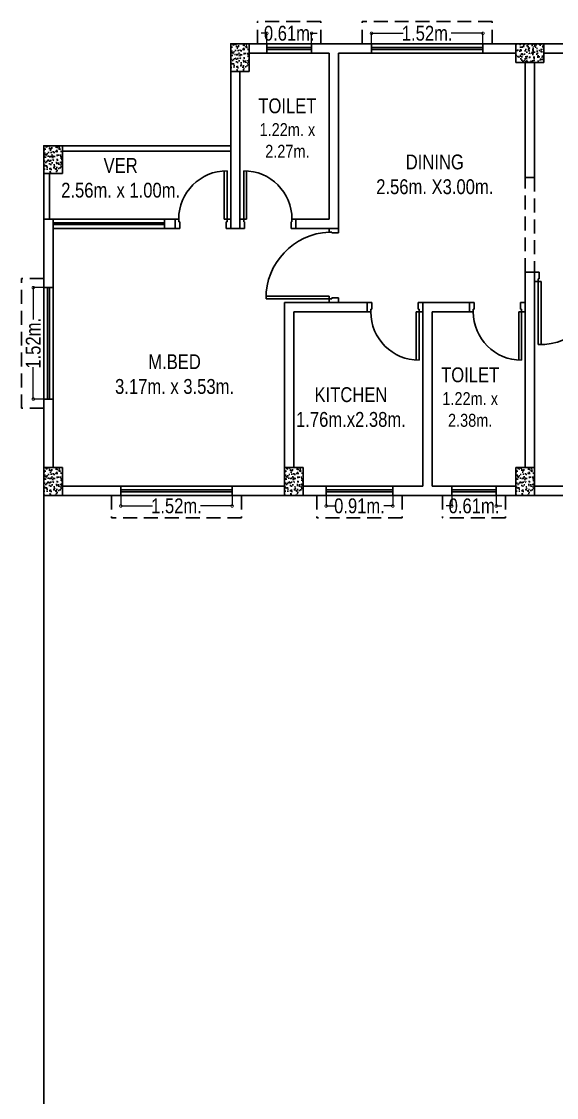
# Model space of a CAD drawing. Header units: inches. Extents: x -3410734 to 406749, y -209950 to -6742.
# Drawn here: x -3407850 to -3407562, y -80076 to -79496 of the extents above; entities that cross this region are included whole.
import ezdxf

# ---------------------------------------------------------------- set-up
doc = ezdxf.new("R2010")
doc.units = ezdxf.units.IN
doc.header["$LTSCALE"] = 30
doc.header["$MEASUREMENT"] = 0
doc.header["$PDMODE"] = 3
doc.linetypes.add('HIDDEN', pattern=[0.375, 0.25, -0.125])
doc.linetypes.add('HIDDEN2', pattern=[0.1875, 0.125, -0.0625])
doc.layers.get('Defpoints').update_dxf_attribs({"lineweight": 30})
for name, color, linetype, lineweight in [('column', 1, 'Continuous', 30), ('DIM', 136, 'Continuous', 30), ('DOOR', 30, 'Continuous', 30), ('hash', 251, 'Continuous', 30), ('LINE', 243, 'Continuous', 30), ('Rail', 30, 'Continuous', 30), ('TEXT', 7, 'Continuous', 30), ('WALL', 7, 'Continuous', 30), ('WINDOW', 5, 'Continuous', 30)]:
    doc.layers.add(name, color=color, linetype=linetype, lineweight=lineweight)
doc.styles.add('style H', font='arial.ttf', dxfattribs={"width": 0.8, "height": 8})
doc.styles.add('styleM', font='arial.ttf', dxfattribs={"width": 0.8, "height": 8})
doc.dimstyles.new('Copy(3) of DIT-3', dxfattribs={"dimtxt": 8, "dimasz": 3, "dimexe": 0.18, "dimexo": 0.0625, "dimgap": 0.09, "dimtad": 0, "dimtoh": 1, "dimlfac": 0.0254, "dimzin": 0, "dimdsep": 46, "dimtxsty": 'style H', "dimblk": 'DOTSMALL', "dimcen": 3, "dimclrd": 36, "dimclre": 32, "dimclrt": 26, "dimadec": 0, "dimazin": 0, "dimtfac": 1, "dimtix": 1, "dimtofl": 0, "dimtmove": 0, "dimatfit": 3, "dimldrblk": 'DOTSMALL', "dimfxl": 0.18, "dimtolj": 1, "dimtzin": 0, "dimlwd": 15, "dimlwe": 15, "dimarcsym": 0})

# ---------------------------------------------------------------- blocks, each defined once
blk = doc.blocks.new('A$C71373806')
at = {"layer": 'DOOR'}
for p, q in [((2, 5), (2, 31)), ((3.5, 5), (3.5, 30.96)), ((0, 5), (0, 0)), ((0, 5), (2, 5)), ((0, 0), (2.5, 0)), ((2, 5), (2, 3.5)), ((2, 5), (3.5, 5)), ((2, 3.5), (2.5, 3.5)), ((2.5, 3.5), (2.5, 0)), ((27.5, 3.5), (27.5, 0)), ((28, 3.5), (27.5, 3.5)), ((30, 0), (27.5, 0)), ((28, 5), (28, 3.5)), ((30, 5), (28, 5)), ((30, 5), (30, 0))]:
    blk.add_line(p, q, dxfattribs=at)
blk.add_arc((2, 5), 26, 0, 90, dxfattribs=at)
blk = doc.blocks.new('d40')
at = {"layer": 'DOOR'}
for p, q in [((-4869.05, 6684.72), (-4874.05, 6684.72)), ((-4874.05, 6684.72), (-4874.05, 6682.22)), ((-4870.55, 6682.22), (-4874.05, 6682.22)), ((-4869.05, 6682.72), (-4870.55, 6682.72)), ((-4870.55, 6682.72), (-4870.55, 6682.22)), ((-4869.05, 6684.72), (-4869.05, 6682.72)), ((-4874.05, 6644.72), (-4874.05, 6647.22)), ((-4870.55, 6647.22), (-4874.05, 6647.22)), ((-4870.55, 6646.72), (-4870.55, 6647.22)), ((-4869.05, 6646.72), (-4870.55, 6646.72)), ((-4869.05, 6648.22), (-4835.07, 6648.22)), ((-4869.05, 6646.72), (-4869.05, 6648.22)), ((-4869.05, 6646.72), (-4835.06, 6646.72)), ((-4869.05, 6644.72), (-4869.05, 6646.72)), ((-4869.05, 6644.72), (-4874.05, 6644.72))]:
    blk.add_line(p, q, dxfattribs=at)
blk.add_arc((-4870.61, 6647.19), 35.56, 359.23662, 87.48431, dxfattribs=at)
at = {"layer": 'WALL'}
blk.add_line((-4869.05, 6684.72), (-4874.05, 6684.72), dxfattribs=at)
blk = doc.blocks.new('_DotSmall')
at = {"layer": 'DIM', "color": 0, "const_width": 0.5}
blk.add_lwpolyline([(-0.0625, 0, 1), (0.0625, 0, 1)], format="xyb", close=True, dxfattribs=at)
blk = doc.blocks.new('*D92')
at = {"layer": 'Defpoints', "color": 0, "transparency": 16777216}
for p in [(-3407796.47, -79751.75), (-3407736.47, -79751.75), (-3407796.47, -79757.39)]:
    blk.add_point(p, dxfattribs=at)
at = {"layer": 'WALL', "color": 32, "lineweight": 15, "transparency": 16777216}
for p, q in [((-3407796.47, -79751.81), (-3407796.47, -79757.57)), ((-3407736.47, -79751.81), (-3407736.47, -79757.57))]:
    blk.add_line(p, q, dxfattribs=at)
at = {"layer": 'WALL', "color": 36, "lineweight": 15, "transparency": 16777216}
for p, q in [((-3407796.47, -79757.39), (-3407779.35, -79757.39)), ((-3407736.47, -79757.39), (-3407753.59, -79757.39))]:
    blk.add_line(p, q, dxfattribs=at)
at = {"layer": 'WALL', "color": 36, "lineweight": 15, "transparency": 16777216, "xscale": 3, "yscale": 3, "zscale": 3, "rotation": 180}
blk.add_blockref('_DotSmall', (-3407796.47, -79757.39), dxfattribs=at)
at = {"layer": 'WALL', "color": 36, "lineweight": 15, "transparency": 16777216, "xscale": 3, "yscale": 3, "zscale": 3}
blk.add_blockref('_DotSmall', (-3407736.47, -79757.39), dxfattribs=at)
at = {"layer": 'WALL', "color": 26, "transparency": 16777216, "insert": (-3407766.47, -79757.39), "char_height": 8, "attachment_point": 5, "style": 'style H'}
blk.add_mtext('\\A1;1.52m.', dxfattribs=at)
blk = doc.blocks.new('*D94')
at = {"layer": 'Defpoints', "color": 0, "transparency": 16777216}
for p in [(-3407618.16, -79751.75), (-3407594.16, -79751.75), (-3407618.16, -79757.39)]:
    blk.add_point(p, dxfattribs=at)
at = {"layer": 'WALL', "color": 32, "lineweight": 15, "transparency": 16777216}
for p, q in [((-3407618.16, -79751.81), (-3407618.16, -79757.57)), ((-3407594.16, -79751.81), (-3407594.16, -79757.57))]:
    blk.add_line(p, q, dxfattribs=at)
at = {"layer": 'WALL', "color": 36, "lineweight": 15, "transparency": 16777216}
for p, q in [((-3407618.16, -79757.39), (-3407621.16, -79757.39)), ((-3407594.16, -79757.39), (-3407591.16, -79757.39))]:
    blk.add_line(p, q, dxfattribs=at)
at = {"layer": 'WALL', "color": 36, "lineweight": 15, "transparency": 16777216, "xscale": 3, "yscale": 3, "zscale": 3}
blk.add_blockref('_DotSmall', (-3407618.16, -79757.39), dxfattribs=at)
at = {"layer": 'WALL', "color": 36, "lineweight": 15, "transparency": 16777216, "xscale": 3, "yscale": 3, "zscale": 3, "rotation": 180}
blk.add_blockref('_DotSmall', (-3407594.16, -79757.39), dxfattribs=at)
at = {"layer": 'WALL', "color": 26, "transparency": 16777216, "insert": (-3407606.16, -79757.39), "char_height": 8, "attachment_point": 5, "style": 'style H'}
blk.add_mtext('\\A1;0.61m.', dxfattribs=at)
blk = doc.blocks.new('*D96')
at = {"layer": 'Defpoints', "color": 0, "transparency": 16777216}
for p in [(-3407843.62, -79639.81), (-3407837.97, -79639.81), (-3407837.97, -79699.81)]:
    blk.add_point(p, dxfattribs=at)
at = {"layer": 'WALL', "color": 32, "lineweight": 15, "transparency": 16777216}
for p, q in [((-3407838.04, -79639.81), (-3407843.8, -79639.81)), ((-3407838.04, -79699.81), (-3407843.8, -79699.81))]:
    blk.add_line(p, q, dxfattribs=at)
at = {"layer": 'WALL', "color": 36, "lineweight": 15, "transparency": 16777216}
for p, q in [((-3407843.62, -79639.81), (-3407843.62, -79656.93)), ((-3407843.62, -79699.81), (-3407843.62, -79682.69))]:
    blk.add_line(p, q, dxfattribs=at)
at = {"layer": 'WALL', "color": 36, "lineweight": 15, "transparency": 16777216, "xscale": 3, "yscale": 3, "zscale": 3}
for p, rotation in [((-3407843.62, -79639.81), 90), ((-3407843.62, -79699.81), 270)]:
    blk.add_blockref('_DotSmall', p, dxfattribs=dict(at, rotation=rotation))
at = {"layer": 'WALL', "color": 26, "transparency": 16777216, "insert": (-3407843.62, -79669.81), "char_height": 8, "attachment_point": 5, "rotation": 90, "style": 'style H'}
blk.add_mtext('\\A1;1.52m.', dxfattribs=at)
blk = doc.blocks.new('*D97')
at = {"layer": 'Defpoints', "color": 0, "transparency": 16777216}
for p in [(-3407717.8, -79502.85), (-3407717.8, -79508.5), (-3407693.66, -79508.5)]:
    blk.add_point(p, dxfattribs=at)
at = {"layer": 'WALL', "color": 36, "lineweight": 15, "transparency": 16777216}
for p, q in [((-3407717.8, -79502.85), (-3407720.8, -79502.85)), ((-3407693.66, -79502.85), (-3407690.66, -79502.85))]:
    blk.add_line(p, q, dxfattribs=at)
at = {"layer": 'WALL', "color": 32, "lineweight": 15, "transparency": 16777216}
for p, q in [((-3407717.8, -79508.43), (-3407717.8, -79502.67)), ((-3407693.66, -79508.43), (-3407693.66, -79502.67))]:
    blk.add_line(p, q, dxfattribs=at)
at = {"layer": 'WALL', "color": 36, "lineweight": 15, "transparency": 16777216, "xscale": 3, "yscale": 3, "zscale": 3}
blk.add_blockref('_DotSmall', (-3407717.8, -79502.85), dxfattribs=at)
at = {"layer": 'WALL', "color": 36, "lineweight": 15, "transparency": 16777216, "xscale": 3, "yscale": 3, "zscale": 3, "rotation": 180}
blk.add_blockref('_DotSmall', (-3407693.66, -79502.85), dxfattribs=at)
at = {"layer": 'WALL', "color": 26, "transparency": 16777216, "insert": (-3407705.73, -79502.85), "char_height": 8, "attachment_point": 5, "style": 'style H'}
blk.add_mtext('\\A1;0.61m.', dxfattribs=at)
blk = doc.blocks.new('*D99')
at = {"layer": 'Defpoints', "color": 0, "transparency": 16777216}
for p in [(-3407685.8, -79751.75), (-3407649.91, -79751.75), (-3407685.8, -79757.39)]:
    blk.add_point(p, dxfattribs=at)
at = {"layer": 'WALL', "color": 32, "lineweight": 15, "transparency": 16777216}
for p, q in [((-3407685.8, -79751.81), (-3407685.8, -79757.57)), ((-3407649.91, -79751.81), (-3407649.91, -79757.57))]:
    blk.add_line(p, q, dxfattribs=at)
at = {"layer": 'WALL', "color": 36, "lineweight": 15, "transparency": 16777216}
for p, q in [((-3407685.8, -79757.39), (-3407681.04, -79757.39)), ((-3407649.91, -79757.39), (-3407654.68, -79757.39))]:
    blk.add_line(p, q, dxfattribs=at)
at = {"layer": 'WALL', "color": 36, "lineweight": 15, "transparency": 16777216, "xscale": 3, "yscale": 3, "zscale": 3, "rotation": 180}
blk.add_blockref('_DotSmall', (-3407685.8, -79757.39), dxfattribs=at)
at = {"layer": 'WALL', "color": 36, "lineweight": 15, "transparency": 16777216, "xscale": 3, "yscale": 3, "zscale": 3}
blk.add_blockref('_DotSmall', (-3407649.91, -79757.39), dxfattribs=at)
at = {"layer": 'WALL', "color": 26, "transparency": 16777216, "insert": (-3407667.86, -79757.39), "char_height": 8, "attachment_point": 5, "style": 'style H'}
blk.add_mtext('\\A1;0.91m.', dxfattribs=at)
blk = doc.blocks.new('*D101')
at = {"layer": 'Defpoints', "color": 0, "transparency": 16777216}
for p in [(-3407661.38, -79502.85), (-3407661.38, -79508.5), (-3407601.38, -79508.5)]:
    blk.add_point(p, dxfattribs=at)
at = {"layer": 'WALL', "color": 32, "lineweight": 15, "transparency": 16777216}
for p, q in [((-3407661.38, -79508.43), (-3407661.38, -79502.67)), ((-3407601.38, -79508.43), (-3407601.38, -79502.67))]:
    blk.add_line(p, q, dxfattribs=at)
at = {"layer": 'WALL', "color": 36, "lineweight": 15, "transparency": 16777216}
for p, q in [((-3407661.38, -79502.85), (-3407644.26, -79502.85)), ((-3407601.38, -79502.85), (-3407618.5, -79502.85))]:
    blk.add_line(p, q, dxfattribs=at)
at = {"layer": 'WALL', "color": 36, "lineweight": 15, "transparency": 16777216, "xscale": 3, "yscale": 3, "zscale": 3, "rotation": 180}
blk.add_blockref('_DotSmall', (-3407661.38, -79502.85), dxfattribs=at)
at = {"layer": 'WALL', "color": 36, "lineweight": 15, "transparency": 16777216, "xscale": 3, "yscale": 3, "zscale": 3}
blk.add_blockref('_DotSmall', (-3407601.38, -79502.85), dxfattribs=at)
at = {"layer": 'WALL', "color": 26, "transparency": 16777216, "insert": (-3407631.38, -79502.85), "char_height": 8, "attachment_point": 5, "style": 'style H'}
blk.add_mtext('\\A1;1.52m.', dxfattribs=at)

msp = doc.modelspace()

# ---------------------------------------------------------------- hatches: boundary and pattern name
at = {"layer": 'hash'}
h = msp.add_hatch(dxfattribs=at)
h.set_pattern_fill('AR-CONC', color=256, scale=0.65, angle=540, style=0)
h.set_pattern_definition([(230, (-3330943.5388, 72080.2405), (-4.66219119, 0.40788888), [0.4875, -5.3625]), (175, (-3330943.539, 72080.2405), (0.90188367, -4.88924887), [0.39, -4.29]), (280.4514, (-3330943.9273, 72080.2745), (-3.76031098, -4.48135702), [0.41431123, -4.55742373]), (226.1842, (-3330943.539, 72078.9405), (-6.93706682, 1.0758736), [0.73125, -8.04375]), (276.6356, (-3330944.117, 72079.03), (-6.07530759, -6.33176616), [0.62146687, -6.8361345]), (171.1842, (-3330943.539, 72078.9405), (-6.07530264, -6.3317709), [0.585, -6.435]), (201, (-3330944.1888, 72079.2655), (-3.87989584, 2.61702279), [0.4875, -5.3625]), (146, (-3330944.189, 72079.2655), (-1.58154966, -4.71347529), [0.39, -4.29]), (251.4514, (-3330944.512, 72079.4835), (-5.46144709, -2.09644823), [0.41431123, -4.55742373]), (217.5, (-3330943.5388, 72080.2405), (-0.07903906, -2.16381005), [0, -4.238, 0, -4.355, 0, -4.30625]), (187.5, (-3330943.5388, 72080.2405), (-1.709951993, -2.563676127), [0, -2.483, 0, -4.1405, 0, -1.64125]), (147.5, (-3330942.0893, 72080.2405), (-3.469845835, 0.146606666), [0, -1.625, 0, -5.07, 0, -6.7275]), (137.5, (-3330941.4393, 72080.2405), (-3.7907101, -0.650682385), [0, -2.1125, 0, -3.367, 0, -4.7775])])
h.paths.add_polyline_path([(-3407737.249, -79523.495), (-3407727.249, -79523.495), (-3407727.249, -79508.495), (-3407737.249, -79508.495)])
h = msp.add_hatch(dxfattribs=at)
h.set_pattern_fill('AR-CONC', color=256, scale=0.65, angle=450, style=0)
h.set_pattern_definition([(140, (-3255979.8107, -156302.205), (0.40788888, 4.66219119), [0.4875, -5.3625]), (85, (-3255979.8107, -156302.205), (-4.88924887, -0.90188367), [0.39, -4.29]), (190.4514, (-3255979.7768, -156301.8165), (-4.48135702, 3.76031098), [0.41431123, -4.55742373]), (136.1842, (-3255981.111, -156302.205), (1.0758736, 6.93706682), [0.73125, -8.04375]), (186.6356, (-3255981.021, -156301.627), (-6.33176616, 6.07530759), [0.62146687, -6.8361345]), (81.1842, (-3255981.111, -156302.205), (-6.3317709, 6.07530264), [0.585, -6.435]), (111, (-3255980.7857, -156301.555), (2.61702279, 3.87989584), [0.4875, -5.3625]), (56, (-3255980.7857, -156301.555), (-4.71347529, 1.58154966), [0.39, -4.29]), (161.4514, (-3255980.5677, -156301.2317), (-2.09644823, 5.46144709), [0.41431123, -4.55742373]), (127.5, (-3255979.8107, -156302.205), (-2.16381005, 0.07903906), [0, -4.238, 0, -4.355, 0, -4.30625]), (97.5, (-3255979.8107, -156302.205), (-2.563676127, 1.709951993), [0, -2.483, 0, -4.1405, 0, -1.64125]), (57.5, (-3255979.8107, -156303.6545), (0.146606666, 3.469845835), [0, -1.625, 0, -5.07, 0, -6.7275]), (47.5, (-3255979.8107, -156304.3045), (-0.650682385, 3.7907101), [0, -2.1125, 0, -3.367, 0, -4.7775])])
h.paths.add_polyline_path([(-3407583.546, -79508.495), (-3407583.546, -79518.495), (-3407568.546, -79518.495), (-3407568.546, -79508.495)])
h = msp.add_hatch(dxfattribs=at)
h.set_pattern_fill('AR-CONC', color=256, scale=0.65, angle=540, style=0)
h.set_pattern_definition([(230, (-3331044.2637, 72025.3535), (-4.66219119, 0.40788888), [0.4875, -5.3625]), (175, (-3331044.2637, 72025.3535), (0.90188367, -4.88924887), [0.39, -4.29]), (280.4514, (-3331044.652, 72025.3875), (-3.76031098, -4.48135702), [0.41431123, -4.55742373]), (226.1842, (-3331044.2637, 72024.0535), (-6.93706682, 1.0758736), [0.73125, -8.04375]), (276.6356, (-3331044.842, 72024.143), (-6.07530759, -6.33176616), [0.62146687, -6.8361345]), (171.1842, (-3331044.264, 72024.0535), (-6.07530264, -6.3317709), [0.585, -6.435]), (201, (-3331044.9137, 72024.3785), (-3.87989584, 2.61702279), [0.4875, -5.3625]), (146, (-3331044.9137, 72024.3785), (-1.58154966, -4.71347529), [0.39, -4.29]), (251.4514, (-3331045.237, 72024.5966), (-5.46144709, -2.09644823), [0.41431123, -4.55742373]), (217.5, (-3331044.2637, 72025.3535), (-0.07903906, -2.16381005), [0, -4.238, 0, -4.355, 0, -4.30625]), (187.5, (-3331044.2637, 72025.3535), (-1.709951993, -2.563676127), [0, -2.483, 0, -4.1405, 0, -1.64125]), (147.5, (-3331042.8142, 72025.3535), (-3.469845835, 0.146606666), [0, -1.625, 0, -5.07, 0, -6.7275]), (137.5, (-3331042.1642, 72025.3535), (-3.7907101, -0.650682385), [0, -2.1125, 0, -3.367, 0, -4.7775])])
h.paths.add_polyline_path([(-3407837.974, -79578.382), (-3407827.974, -79578.382), (-3407827.974, -79563.382), (-3407837.974, -79563.382)])
h = msp.add_hatch(dxfattribs=at)
h.set_pattern_fill('AR-CONC', color=256, scale=0.65, angle=540, style=0)
h.set_pattern_definition([(230, (-3331044.2637, 71851.9905), (-4.66219119, 0.40788888), [0.4875, -5.3625]), (175, (-3331044.2637, 71851.9905), (0.90188367, -4.88924887), [0.39, -4.29]), (280.4514, (-3331044.652, 71852.0245), (-3.76031098, -4.48135702), [0.41431123, -4.55742373]), (226.1842, (-3331044.2637, 71850.6905), (-6.93706682, 1.0758736), [0.73125, -8.04375]), (276.6356, (-3331044.842, 71850.78), (-6.07530759, -6.33176616), [0.62146687, -6.8361345]), (171.1842, (-3331044.264, 71850.6905), (-6.07530264, -6.3317709), [0.585, -6.435]), (201, (-3331044.9137, 71851.0155), (-3.87989584, 2.61702279), [0.4875, -5.3625]), (146, (-3331044.9137, 71851.0155), (-1.58154966, -4.71347529), [0.39, -4.29]), (251.4514, (-3331045.237, 71851.2335), (-5.46144709, -2.09644823), [0.41431123, -4.55742373]), (217.5, (-3331044.2637, 71851.9905), (-0.07903906, -2.16381005), [0, -4.238, 0, -4.355, 0, -4.30625]), (187.5, (-3331044.2637, 71851.9905), (-1.709951993, -2.563676127), [0, -2.483, 0, -4.1405, 0, -1.64125]), (147.5, (-3331042.8142, 71851.9905), (-3.469845835, 0.146606666), [0, -1.625, 0, -5.07, 0, -6.7275]), (137.5, (-3331042.1642, 71851.9905), (-3.7907101, -0.650682385), [0, -2.1125, 0, -3.367, 0, -4.7775])])
h.paths.add_polyline_path([(-3407837.974, -79751.745), (-3407827.974, -79751.745), (-3407827.974, -79736.745), (-3407837.974, -79736.745)])
h = msp.add_hatch(dxfattribs=at)
h.set_pattern_fill('AR-CONC', color=256, scale=0.65, angle=540, style=0)
h.set_pattern_definition([(230, (-3330914.5408, 71851.9905), (-4.66219119, 0.40788888), [0.4875, -5.3625]), (175, (-3330914.541, 71851.9905), (0.90188367, -4.88924887), [0.39, -4.29]), (280.4514, (-3330914.9293, 71852.0245), (-3.76031098, -4.48135702), [0.41431123, -4.55742373]), (226.1842, (-3330914.541, 71850.6905), (-6.93706682, 1.0758736), [0.73125, -8.04375]), (276.6356, (-3330915.119, 71850.78), (-6.07530759, -6.33176616), [0.62146687, -6.8361345]), (171.1842, (-3330914.541, 71850.6905), (-6.07530264, -6.3317709), [0.585, -6.435]), (201, (-3330915.1908, 71851.0155), (-3.87989584, 2.61702279), [0.4875, -5.3625]), (146, (-3330915.191, 71851.0155), (-1.58154966, -4.71347529), [0.39, -4.29]), (251.4514, (-3330915.514, 71851.2335), (-5.46144709, -2.09644823), [0.41431123, -4.55742373]), (217.5, (-3330914.5408, 71851.9905), (-0.07903906, -2.16381005), [0, -4.238, 0, -4.355, 0, -4.30625]), (187.5, (-3330914.5408, 71851.9905), (-1.709951993, -2.563676127), [0, -2.483, 0, -4.1405, 0, -1.64125]), (147.5, (-3330913.0913, 71851.9905), (-3.469845835, 0.146606666), [0, -1.625, 0, -5.07, 0, -6.7275]), (137.5, (-3330912.4413, 71851.9905), (-3.7907101, -0.650682385), [0, -2.1125, 0, -3.367, 0, -4.7775])])
h.paths.add_polyline_path([(-3407708.251, -79751.745), (-3407698.251, -79751.745), (-3407698.251, -79736.745), (-3407708.251, -79736.745)])
h = msp.add_hatch(dxfattribs=at)
h.set_pattern_fill('AR-CONC', color=256, scale=0.65, angle=540, style=0)
h.set_pattern_definition([(230, (-3330789.8362, 71851.9905), (-4.66219119, 0.40788888), [0.4875, -5.3625]), (175, (-3330789.836, 71851.9905), (0.90188367, -4.88924887), [0.39, -4.29]), (280.4514, (-3330790.2247, 71852.0245), (-3.76031098, -4.48135702), [0.41431123, -4.55742373]), (226.1842, (-3330789.836, 71850.6905), (-6.93706682, 1.0758736), [0.73125, -8.04375]), (276.6356, (-3330790.414, 71850.78), (-6.07530759, -6.33176616), [0.62146687, -6.8361345]), (171.1842, (-3330789.836, 71850.6905), (-6.07530264, -6.3317709), [0.585, -6.435]), (201, (-3330790.4862, 71851.0155), (-3.87989584, 2.61702279), [0.4875, -5.3625]), (146, (-3330790.486, 71851.0155), (-1.58154966, -4.71347529), [0.39, -4.29]), (251.4514, (-3330790.8095, 71851.2335), (-5.46144709, -2.09644823), [0.41431123, -4.55742373]), (217.5, (-3330789.8362, 71851.9905), (-0.07903906, -2.16381005), [0, -4.238, 0, -4.355, 0, -4.30625]), (187.5, (-3330789.8362, 71851.9905), (-1.709951993, -2.563676127), [0, -2.483, 0, -4.1405, 0, -1.64125]), (147.5, (-3330788.3867, 71851.9905), (-3.469845835, 0.146606666), [0, -1.625, 0, -5.07, 0, -6.7275]), (137.5, (-3330787.7367, 71851.9905), (-3.7907101, -0.650682385), [0, -2.1125, 0, -3.367, 0, -4.7775])])
h.paths.add_polyline_path([(-3407583.546, -79751.745), (-3407573.546, -79751.745), (-3407573.546, -79736.745), (-3407583.546, -79736.745)])

# ---------------------------------------------------------------- linework, layer by layer
at = {"layer": 'column'}
for points in [[(-3407727.249, -79523.495), (-3407727.249, -79508.495), (-3407737.249, -79508.495), (-3407737.249, -79523.495), (-3407727.249, -79523.495)], [(-3407583.546, -79518.495), (-3407568.546, -79518.495), (-3407568.546, -79508.495), (-3407583.546, -79508.495), (-3407583.546, -79518.495)], [(-3407827.974, -79578.382), (-3407827.974, -79563.382), (-3407837.974, -79563.382), (-3407837.974, -79578.382), (-3407827.974, -79578.382)], [(-3407827.974, -79751.745), (-3407827.974, -79736.745), (-3407837.974, -79736.745), (-3407837.974, -79751.745), (-3407827.974, -79751.745)], [(-3407698.251, -79751.745), (-3407698.251, -79736.745), (-3407708.251, -79736.745), (-3407708.251, -79751.745), (-3407698.251, -79751.745)], [(-3407573.546, -79751.745), (-3407573.546, -79736.745), (-3407583.546, -79736.745), (-3407583.546, -79751.745), (-3407573.546, -79751.745)]]:
    msp.add_lwpolyline(points, dxfattribs=at)
at = {"layer": 'LINE', "linetype": 'HIDDEN'}
for p, q in [((-3407688.658, -79496.495), (-3407722.797, -79496.495)), ((-3407722.797, -79508.495), (-3407722.797, -79496.495)), ((-3407688.658, -79508.495), (-3407688.658, -79496.495)), ((-3407596.376, -79496.495), (-3407666.376, -79496.495)), ((-3407666.376, -79508.495), (-3407666.376, -79496.495)), ((-3407596.376, -79508.495), (-3407596.376, -79496.495)), ((-3407849.974, -79704.813), (-3407849.974, -79634.813)), ((-3407837.974, -79634.813), (-3407849.974, -79634.813)), ((-3407837.974, -79704.813), (-3407849.974, -79704.813)), ((-3407801.474, -79751.745), (-3407801.474, -79763.745)), ((-3407731.474, -79751.745), (-3407731.474, -79763.745)), ((-3407690.803, -79751.745), (-3407690.803, -79763.745)), ((-3407644.915, -79751.745), (-3407644.915, -79763.745)), ((-3407623.16, -79751.745), (-3407623.16, -79763.745)), ((-3407589.16, -79751.745), (-3407589.16, -79763.745)), ((-3407731.474, -79763.745), (-3407801.474, -79763.745)), ((-3407644.915, -79763.745), (-3407690.803, -79763.745)), ((-3407589.16, -79763.745), (-3407623.16, -79763.745))]:
    msp.add_line(p, q, dxfattribs=at)
at = {"layer": 'LINE', "linetype": 'HIDDEN2', "ltscale": 2}
for p, q in [((-3407578.546, -79631.495), (-3407578.546, -79580.586)), ((-3407573.546, -79580.586), (-3407573.546, -79631.495))]:
    msp.add_line(p, q, dxfattribs=at)
at = {"layer": 'Rail'}
for p, q in [((-3407827.974, -79563.382), (-3407796.249, -79563.382)), ((-3407827.974, -79563.382), (-3407737.249, -79563.382)), ((-3407827.974, -79566.382), (-3407737.249, -79566.382)), ((-3407837.974, -79602.882), (-3407837.974, -79578.382)), ((-3407834.974, -79602.882), (-3407834.974, -79578.382))]:
    msp.add_line(p, q, dxfattribs=at)
at = {"layer": 'WALL'}
for p, q in [((-3407583.546, -79508.495), (-3407727.249, -79508.495)), ((-3407717.797, -79513.495), (-3407717.797, -79508.495)), ((-3407693.658, -79508.495), (-3407717.797, -79508.495)), ((-3407693.658, -79513.495), (-3407693.658, -79508.495)), ((-3407661.376, -79513.495), (-3407661.376, -79508.495)), ((-3407601.376, -79508.495), (-3407661.376, -79508.495)), ((-3407601.376, -79513.495), (-3407601.376, -79508.495)), ((-3407568.546, -79508.495), (-3407460.405, -79508.495)), ((-3407684.207, -79513.495), (-3407727.249, -79513.495)), ((-3407717.797, -79513.495), (-3407693.658, -79513.495)), ((-3407684.207, -79513.495), (-3407684.207, -79602.882)), ((-3407583.546, -79513.495), (-3407679.207, -79513.495)), ((-3407679.207, -79513.495), (-3407679.207, -79607.882)), ((-3407661.376, -79513.495), (-3407601.376, -79513.495)), ((-3407475.405, -79513.495), (-3407568.546, -79513.495)), ((-3407578.546, -79580.586), (-3407578.546, -79518.495)), ((-3407573.546, -79580.586), (-3407573.546, -79518.495)), ((-3407737.249, -79523.495), (-3407737.249, -79607.882)), ((-3407732.249, -79523.495), (-3407732.249, -79607.882)), ((-3407578.546, -79580.586), (-3407573.546, -79580.586)), ((-3407837.974, -79602.882), (-3407767.249, -79602.882)), ((-3407837.974, -79736.745), (-3407837.974, -79602.882)), ((-3407832.974, -79736.745), (-3407832.974, -79602.882)), ((-3407832.974, -79602.882), (-3407832.974, -79607.882)), ((-3407832.974, -79602.882), (-3407772.974, -79602.882)), ((-3407772.974, -79602.882), (-3407772.974, -79607.882)), ((-3407767.249, -79602.882), (-3407767.249, -79607.882)), ((-3407702.249, -79602.882), (-3407702.249, -79607.882)), ((-3407702.249, -79602.882), (-3407684.207, -79602.882)), ((-3407832.974, -79607.882), (-3407767.249, -79607.882)), ((-3407772.974, -79607.882), (-3407832.974, -79607.882)), ((-3407737.249, -79607.882), (-3407732.249, -79607.882)), ((-3407702.249, -79607.882), (-3407679.207, -79607.882)), ((-3407578.546, -79736.745), (-3407578.546, -79631.495)), ((-3407578.546, -79631.495), (-3407573.546, -79631.495)), ((-3407573.546, -79736.745), (-3407573.546, -79631.495)), ((-3407832.974, -79639.813), (-3407837.974, -79639.813)), ((-3407837.974, -79699.813), (-3407837.974, -79639.813)), ((-3407832.974, -79639.813), (-3407832.974, -79699.813)), ((-3407708.251, -79736.745), (-3407708.251, -79647.882)), ((-3407708.251, -79647.882), (-3407663.774, -79647.882)), ((-3407703.251, -79736.745), (-3407703.251, -79652.882)), ((-3407703.251, -79652.882), (-3407663.774, -79652.882)), ((-3407663.774, -79652.882), (-3407663.774, -79647.882)), ((-3407633.774, -79746.745), (-3407633.774, -79647.882)), ((-3407633.774, -79647.882), (-3407608.546, -79647.882)), ((-3407628.774, -79746.745), (-3407628.774, -79652.882)), ((-3407628.774, -79652.882), (-3407608.546, -79652.882)), ((-3407608.546, -79647.882), (-3407608.546, -79652.882)), ((-3407832.974, -79699.813), (-3407837.974, -79699.813)), ((-3407837.974, -79751.745), (-3407837.974, -80740.517)), ((-3407827.974, -79746.745), (-3407708.251, -79746.745)), ((-3407827.974, -79751.745), (-3407708.251, -79751.745)), ((-3407796.474, -79746.745), (-3407796.474, -79751.745)), ((-3407796.474, -79746.745), (-3407736.474, -79746.745)), ((-3407736.474, -79751.745), (-3407796.474, -79751.745)), ((-3407736.474, -79746.745), (-3407736.474, -79751.745)), ((-3407698.251, -79746.745), (-3407633.774, -79746.745)), ((-3407698.251, -79751.745), (-3407583.546, -79751.745)), ((-3407685.803, -79746.745), (-3407685.803, -79751.745)), ((-3407685.803, -79746.745), (-3407649.915, -79746.745)), ((-3407649.915, -79751.745), (-3407685.803, -79751.745)), ((-3407649.915, -79746.745), (-3407649.915, -79751.745)), ((-3407628.774, -79746.745), (-3407583.546, -79746.745)), ((-3407618.16, -79746.745), (-3407618.16, -79751.745)), ((-3407618.16, -79746.745), (-3407594.16, -79746.745)), ((-3407594.16, -79751.745), (-3407618.16, -79751.745)), ((-3407594.16, -79746.745), (-3407594.16, -79751.745)), ((-3407573.546, -79746.745), (-3407470.407, -79746.745)), ((-3407573.546, -79751.745), (-3407470.407, -79751.745))]:
    msp.add_line(p, q, dxfattribs=at)
at = {"layer": 'WINDOW'}
for p, q in [((-3407693.658, -79510.495), (-3407717.797, -79510.495)), ((-3407717.797, -79511.495), (-3407693.658, -79511.495)), ((-3407601.376, -79510.495), (-3407661.376, -79510.495)), ((-3407661.376, -79511.495), (-3407601.376, -79511.495)), ((-3407832.974, -79604.882), (-3407772.974, -79604.882)), ((-3407772.974, -79605.882), (-3407832.974, -79605.882)), ((-3407835.974, -79699.813), (-3407835.974, -79639.813)), ((-3407834.974, -79639.813), (-3407834.974, -79699.813)), ((-3407796.474, -79748.745), (-3407736.474, -79748.745)), ((-3407736.474, -79749.745), (-3407796.474, -79749.745)), ((-3407685.803, -79748.745), (-3407649.915, -79748.745)), ((-3407649.915, -79749.745), (-3407685.803, -79749.745)), ((-3407618.16, -79748.745), (-3407594.16, -79748.745)), ((-3407594.16, -79749.745), (-3407618.16, -79749.745))]:
    msp.add_line(p, q, dxfattribs=at)

# ---------------------------------------------------------------- block references
at = {"layer": 'DOOR', "xscale": -1}
msp.add_blockref('A$C71373806', (-3407737.249, -79607.882), dxfattribs=at)
at = {"layer": 'DOOR'}
msp.add_blockref('A$C71373806', (-3407732.249, -79607.882), dxfattribs=at)
at = {"layer": 'DOOR', "rotation": 180}
for p in [(-3407633.774, -79647.882), (-3407578.546, -79647.882)]:
    msp.add_blockref('A$C71373806', p, dxfattribs=at)
at = {"layer": 'WALL', "xscale": -1}
msp.add_blockref('d40', (-3412553.259, -86292.603), dxfattribs=at)
at = {"layer": 'WALL', "rotation": 270}
msp.add_blockref('d40', (-3414218.267, -84505.548), dxfattribs=at)

# ---------------------------------------------------------------- texts
at = {"layer": 'TEXT', "char_height": 8, "attachment_point": 8, "style": 'styleM'}
for s, insert, width in [('TOILET\\P{\\H0.875x;1.22m. x \\P2.27m.}', (-3407706.713, -79569.899), 97.50847), ('VER\\P2.56m. x 1.00m.', (-3407796.547, -79591.437), 105.00847), ('\\P\\PDINING\\P2.56m. X3.00m.', (-3407627.288, -79589.569), 107.50847), ('M.BED\\P3.17m. x 3.53m.', (-3407767.504, -79697.14), 105.00847), ('TOILET\\P{\\H0.875x;1.22m. x \\P2.38m.}', (-3407608.22, -79714.874), 107.90229), ('KITCHEN\\P1.76m.x2.38m.', (-3407672.464, -79714.894), 111.00847)]:
    msp.add_mtext(s, dxfattribs=dict(at, insert=insert, width=width))

# ---------------------------------------------------------------- dimensions: what is measured, and where the dimension line sits
at = {"layer": 'WALL'}
for base, p1, p2, picture, middle in [((-3407717.797, -79502.852), (-3407693.658, -79508.495), (-3407717.797, -79508.495), '*D97', (-3407705.728, -79502.852)), ((-3407661.376, -79502.852), (-3407601.376, -79508.495), (-3407661.376, -79508.495), '*D101', (-3407631.376, -79502.852)), ((-3407796.474, -79757.388), (-3407736.474, -79751.745), (-3407796.474, -79751.745), '*D92', (-3407766.474, -79757.388)), ((-3407685.803, -79757.388), (-3407649.915, -79751.745), (-3407685.803, -79751.745), '*D99', (-3407667.859, -79757.388)), ((-3407618.16, -79757.388), (-3407594.16, -79751.745), (-3407618.16, -79751.745), '*D94', (-3407606.16, -79757.388))]:
    dim = msp.add_linear_dim(base=base, p1=p1, p2=p2, dimstyle='Copy(3) of DIT-3', override={"dimpost": 'm.', "dimfxl": 7}, dxfattribs=at)
    dim.commit()
    dim.dimension.update_dxf_attribs({"geometry": picture, "text_midpoint": middle})
dim = msp.add_linear_dim(base=(-3407843.617, -79639.813), p1=(-3407837.974, -79699.813), p2=(-3407837.974, -79639.813), angle=270, dimstyle='Copy(3) of DIT-3', override={"dimpost": 'm.', "dimfxl": 7}, dxfattribs=at)
dim.commit()
dim.dimension.update_dxf_attribs({"geometry": '*D96', "text_midpoint": (-3407843.617, -79669.813)})

doc.saveas('drawing.dxf')
